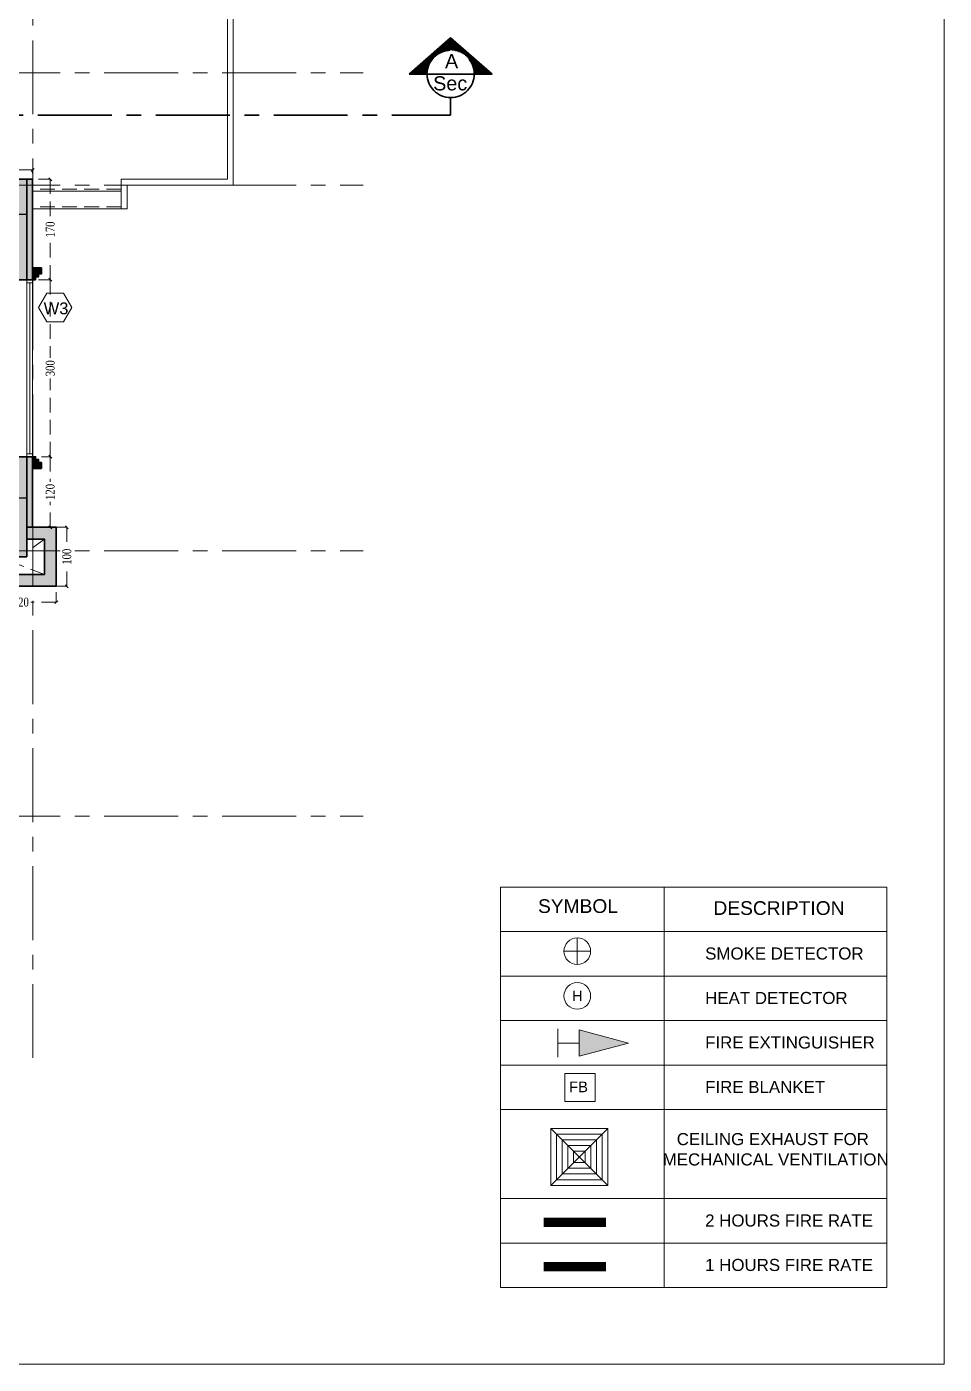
# Model space of a CAD drawing. Header units: inches. Extents: x -114 to 635, y -137 to 57.
# Drawn here: x 107.55 to 123.1, y -2.31 to 20.36 of the extents above; entities that cross this region are included whole.
import ezdxf
from ezdxf.enums import TextEntityAlignment as Align

# ---------------------------------------------------------------- set-up
doc = ezdxf.new("R2010")
doc.units = ezdxf.units.IN
doc.header["$MEASUREMENT"] = 0
doc.header["$PDMODE"] = 98
for name, pattern in [('( Hidden )', [0.375, 0.25, -0.125]), ('CENTER', [2, 1.25, -0.25, 0.25, -0.25]), ('CENTERX2', [4, 2.5, -0.5, 0.5, -0.5]), ('DASHED2', [0.375, 0.25, -0.125]), ('HIDDEN', [0.375, 0.25, -0.125]), ('VILLA AXIS$0$CENTER', [2, 1.25, -0.25, 0.25, -0.25])]:
    doc.linetypes.add(name, pattern=pattern)
doc.layers.get('0').update_dxf_attribs({"lineweight": 5})
doc.layers.get('Defpoints').update_dxf_attribs({"lineweight": 5})
for name, color, linetype, lineweight in [('A-SECTION LINE', 230, 'Continuous', 35), ('A-SECTION TAG', 230, 'Continuous', 5), ('ARCHES', 1, 'HIDDEN', 5), ('BORDER', 7, 'Continuous', 0), ('BORDER A2', 7, 'Continuous', 50), ('COLUMNS HATCH', 1, 'Continuous', 5), ('DETAILS DIMENSION', 15, 'Continuous', 5), ('dim', 1, 'Continuous', 9), ('E-AX', 9, '( Hidden )', 0), ('FIRE RATE', 244, 'Continuous', 0), ('HANDRAIL', 31, 'Continuous', 5), ('HATCH', 15, 'Continuous', 0), ('IN LINE', 7, 'Continuous', 0), ('PROPOSED COLUMNS', 6, 'Continuous', 30), ('STAIR', 1, 'Continuous', 5), ('TAG WINDOWS', 8, 'Continuous', 13), ('WALL PROPOSED', 7, 'Continuous', 30), ('WINDOWS', 5, 'Continuous', 5)]:
    doc.layers.add(name, color=color, linetype=linetype, lineweight=lineweight)
doc.layers.add('ALARM', color=7, linetype='Continuous', lineweight=5, true_color=0xff0f0f)
doc.layers.add('AXIES', color=7, linetype='CENTER', lineweight=0, true_color=0x949596)
doc.styles.add('Arial', font='arial.ttf')
doc.styles.add('ST', font='times.ttf', dxfattribs={"width": 0.8})
doc.styles.get("Standard").update_dxf_attribs({"font": 'arial.ttf'})
doc.dimstyles.new('RASH PLAN', dxfattribs={"dimtxt": 0.15, "dimasz": 0.05, "dimexe": 0, "dimexo": 0.1, "dimgap": 0.05, "dimtad": 0, "dimdec": 0, "dimlfac": 100, "dimzin": 0, "dimdsep": 46, "dimtxsty": 'ST', "dimblk": 'OBLIQUE', "dimcen": 0.09, "dimclrd": 200, "dimclre": 6, "dimclrt": 1, "dimadec": 0, "dimazin": 0, "dimtfac": 1, "dimtdec": 0, "dimtmove": 1, "dimatfit": 3, "dimldrblk": 'OBLIQUE', "dimfxl": 0, "dimtolj": 1, "dimtzin": 0, "dimlwd": -1, "dimlwe": -1, "dimarcsym": 0})

# ---------------------------------------------------------------- blocks, each defined once
blk = doc.blocks.new('FIRE EXTINGUISHER')
at = {"transparency": 33554559}
h = blk.add_hatch(color=256, dxfattribs=at)
h.dxf.hatch_style = 1
h.paths.add_polyline_path([(165310.7, -106760.4), (164960.7, -106666.6), (164960.7, -106854.2)])
for p, q in [((164810.7, -106860.4), (164810.7, -106660.4)), ((164960.7, -106854.2), (164960.7, -106666.6)), ((165310.7, -106760.4), (164960.7, -106666.6)), ((164810.7, -106760.4), (164960.7, -106760.4)), ((165310.7, -106760.4), (164960.7, -106854.2))]:
    blk.add_line(p, q)
blk = doc.blocks.new('A$Ca3c4ab37')
at = {"layer": 'ALARM', "lineweight": 0}
for p, q in [((-5245, 5476), (-5245, 5927)), ((-5019, 5702), (-5471, 5702))]:
    blk.add_line(p, q, dxfattribs=at)
at = {"layer": 'ALARM'}
for p, q in [((-4729, 2697), (-5692, 1733)), ((-5692, 2697), (-4729, 1733))]:
    blk.add_line(p, q, dxfattribs=at)
for points in [[(-4943, 3154), (-5458, 3154), (-5458, 3630), (-4943, 3630)], [(-5692, 2697), (-4729, 2697), (-4729, 1733), (-5692, 1733)], [(-5596, 2600), (-4825, 2600), (-4825, 1829), (-5596, 1829)], [(-5500, 2504), (-4921, 2504), (-4921, 1926), (-5500, 1926)], [(-5403, 2407), (-5018, 2407), (-5018, 2022), (-5403, 2022)], [(-5307, 2311), (-5114, 2311), (-5114, 2118), (-5307, 2118)]]:
    blk.add_lwpolyline(points, close=True, dxfattribs=at)
at = {"layer": 'ALARM', "lineweight": 0}
for centre in [(-5245, 5702), (-5245, 4944)]:
    blk.add_circle(centre, 226, dxfattribs=at)
at = {"layer": 'FIRE RATE', "color": 244, "lineweight": 0, "true_color": 0x991b1e, "const_width": 160}
blk.add_lwpolyline([(-4761, 1108), (-5817, 1108)], dxfattribs=at)
at = {"layer": 'FIRE RATE', "color": 177, "lineweight": 0, "true_color": 0x293189, "const_width": 160}
blk.add_lwpolyline([(-4761, 353), (-5817, 353)], dxfattribs=at)
at = {"layer": 'IN LINE'}
for p, q in [((-3774, 6789), (-3774, 0)), ((-6549, 6035), (0, 6035)), ((-6549, 5281), (0, 5281)), ((-6549, 4526), (0, 4526)), ((-6549, 3772), (0, 3772)), ((-6549, 3018), (0, 3018)), ((-6549, 1509), (0, 1509)), ((-6549, 754), (0, 754))]:
    blk.add_line(p, q, dxfattribs=at)
blk.add_lwpolyline([(-6549, 0), (-6549, 6789), (0, 6789), (0, 0)], close=True, dxfattribs=at)
at = {"layer": 'ALARM', "color": 242, "true_color": 0xcd2027, "xscale": 2.4, "yscale": 2.4, "zscale": 2.4}
blk.add_blockref('FIRE EXTINGUISHER', (-401121, 260371), dxfattribs=at)
at = {"layer": 'ALARM'}
blk.add_text('H', height=180, dxfattribs=at).set_placement((-5335, 4856))
at = {"layer": 'ALARM', "insert": (-5225, 3492), "char_height": 180, "width": 3328.88, "attachment_point": 2}
blk.add_mtext('FB', dxfattribs=at)
at = {"layer": 'BORDER'}
for s, p in [('CEILING EXHAUST FOR ', (-1891, 2415, 326)), ('MECHANICAL VENTILATION', (-1882, 2070, 326))]:
    blk.add_text(s, height=204.76, dxfattribs=at).set_placement(p, align=Align.CENTER)
at = {"layer": 'BORDER', "attachment_point": 1}
for s, width, gutter_width, insert, char_height in [('{\\fArial|b0|i0|c0|p34;\\C7;SYMBOL}', 3055.85, 1118, (-5911, 6583), 232.68), ('{\\fArial|b0|i0|c0|p34;\\C7;DESCRIPTION}', 6116.44, 1118, (-2937, 6550), 232.68), ('{\\C7;SMOKE DETECTOR}', 4587.33, 838, (-3078, 5766), 204.76), ('{\\C7;HEAT DETECTOR}', 4587.33, 838, (-3078, 5012), 204.76), ('{\\C7;FIRE EXTINGUISHER}', 4587.33, 838, (-3078, 4258), 204.76), ('{\\C7;FIRE BLANKET}', 4587.33, 838, (-3078, 3503), 204.76), ('{\\C7;2 HOURS FIRE RATE}', 4587.33, 838, (-3078, 1240), 204.76), ('{\\C7;1 HOURS FIRE RATE}', 4587.33, 838, (-3078, 486), 204.76)]:
    blk.add_mtext_dynamic_manual_height_columns(s, width=width, gutter_width=gutter_width, heights=[0], dxfattribs=dict(at, insert=insert, char_height=char_height))
blk = doc.blocks.new('_Oblique')
at = {"color": 0, "lineweight": -2}
blk.add_line((-0.5, -0.5), (0.5, 0.5), dxfattribs=at)
blk = doc.blocks.new('*D369')
at = {"layer": 'Defpoints', "color": 0, "transparency": 16777216}
for p in [(105.55, 17.937), (105.55, 17.779), (107.65, 17.779)]:
    blk.add_point(p, dxfattribs=at)
at = {"layer": 'DETAILS DIMENSION', "color": 6, "transparency": 16777216}
for p, q in [((105.55, 17.879), (105.55, 17.937)), ((107.65, 17.879), (107.65, 17.937))]:
    blk.add_line(p, q, dxfattribs=at)
at = {"layer": 'DETAILS DIMENSION', "color": 200, "linetype": 'DASHED2', "transparency": 16777216}
for p, q in [((105.55, 17.937), (106.422, 17.937)), ((107.65, 17.937), (106.778, 17.937))]:
    blk.add_line(p, q, dxfattribs=at)
at = {"layer": 'DETAILS DIMENSION', "color": 200, "transparency": 16777216, "xscale": 0.05, "yscale": 0.05, "zscale": 0.05, "rotation": 180}
blk.add_blockref('_Oblique', (105.55, 17.937), dxfattribs=at)
at = {"layer": 'DETAILS DIMENSION', "color": 200, "transparency": 16777216, "xscale": 0.05, "yscale": 0.05, "zscale": 0.05}
blk.add_blockref('_Oblique', (107.65, 17.937), dxfattribs=at)
at = {"layer": 'DETAILS DIMENSION', "color": 1, "transparency": 16777216, "insert": (106.6, 17.937), "char_height": 0.15, "attachment_point": 5, "style": 'ST'}
blk.add_mtext('\\A1;210', dxfattribs=at)
blk = doc.blocks.new('*D370')
at = {"layer": 'Defpoints', "color": 0, "transparency": 16777216}
for p in [(107.65, 17.779), (107.948, 17.779), (107.65, 16.075)]:
    blk.add_point(p, dxfattribs=at)
at = {"layer": 'DETAILS DIMENSION', "color": 6, "transparency": 16777216}
for p, q in [((107.75, 17.779), (107.948, 17.779)), ((107.75, 16.075), (107.948, 16.075))]:
    blk.add_line(p, q, dxfattribs=at)
at = {"layer": 'DETAILS DIMENSION', "color": 200, "linetype": 'DASHED2', "transparency": 16777216}
for p, q in [((107.948, 17.779), (107.948, 17.096)), ((107.948, 16.075), (107.948, 16.758))]:
    blk.add_line(p, q, dxfattribs=at)
at = {"layer": 'DETAILS DIMENSION', "color": 200, "transparency": 16777216, "xscale": 0.05, "yscale": 0.05, "zscale": 0.05}
for p, rotation in [((107.948, 17.779), 90), ((107.948, 16.075), 270)]:
    blk.add_blockref('_Oblique', p, dxfattribs=dict(at, rotation=rotation))
at = {"layer": 'DETAILS DIMENSION', "color": 1, "transparency": 16777216, "insert": (107.948, 16.927), "char_height": 0.15, "attachment_point": 5, "rotation": 90, "style": 'ST'}
blk.add_mtext('\\A1;170', dxfattribs=at)
blk = doc.blocks.new('*D371')
at = {"layer": 'Defpoints', "color": 0, "transparency": 16777216}
for p in [(107.65, 16.075), (107.7, 13.076), (107.948, 13.076)]:
    blk.add_point(p, dxfattribs=at)
at = {"layer": 'DETAILS DIMENSION', "color": 6, "transparency": 16777216}
for p, q in [((107.75, 16.075), (107.948, 16.075)), ((107.8, 13.076), (107.948, 13.076))]:
    blk.add_line(p, q, dxfattribs=at)
at = {"layer": 'DETAILS DIMENSION', "color": 200, "linetype": 'DASHED2', "transparency": 16777216}
for p, q in [((107.948, 16.075), (107.948, 14.751)), ((107.948, 13.076), (107.948, 14.399))]:
    blk.add_line(p, q, dxfattribs=at)
at = {"layer": 'DETAILS DIMENSION', "color": 200, "transparency": 16777216, "xscale": 0.05, "yscale": 0.05, "zscale": 0.05}
for p, rotation in [((107.948, 16.075), 90), ((107.948, 13.076), 270)]:
    blk.add_blockref('_Oblique', p, dxfattribs=dict(at, rotation=rotation))
at = {"layer": 'DETAILS DIMENSION', "color": 1, "transparency": 16777216, "insert": (107.948, 14.575), "char_height": 0.15, "attachment_point": 5, "rotation": 90, "style": 'ST'}
blk.add_mtext('\\A1;300', dxfattribs=at)
blk = doc.blocks.new('*D372')
at = {"layer": 'Defpoints', "color": 0, "transparency": 16777216}
for p in [(107.7, 13.076), (107.65, 11.88), (107.948, 11.88)]:
    blk.add_point(p, dxfattribs=at)
at = {"layer": 'DETAILS DIMENSION', "color": 6, "transparency": 16777216}
for p, q in [((107.8, 13.076), (107.948, 13.076)), ((107.75, 11.88), (107.948, 11.88))]:
    blk.add_line(p, q, dxfattribs=at)
at = {"layer": 'DETAILS DIMENSION', "color": 200, "linetype": 'DASHED2', "transparency": 16777216}
for p, q in [((107.948, 13.076), (107.948, 12.647)), ((107.948, 11.88), (107.948, 12.308))]:
    blk.add_line(p, q, dxfattribs=at)
at = {"layer": 'DETAILS DIMENSION', "color": 200, "transparency": 16777216, "xscale": 0.05, "yscale": 0.05, "zscale": 0.05}
for p, rotation in [((107.948, 13.076), 90), ((107.948, 11.88), 270)]:
    blk.add_blockref('_Oblique', p, dxfattribs=dict(at, rotation=rotation))
at = {"layer": 'DETAILS DIMENSION', "color": 1, "transparency": 16777216, "insert": (107.948, 12.478), "char_height": 0.15, "attachment_point": 5, "rotation": 90, "style": 'ST'}
blk.add_mtext('\\A1;120', dxfattribs=at)
blk = doc.blocks.new('*D373')
at = {"layer": 'Defpoints', "color": 0, "transparency": 16777216}
for p in [(107.65, 11.88), (107.688, 10.88), (108.23, 10.88)]:
    blk.add_point(p, dxfattribs=at)
at = {"layer": 'DETAILS DIMENSION', "color": 6, "transparency": 16777216}
for p, q in [((107.75, 11.88), (108.23, 11.88)), ((107.788, 10.88), (108.23, 10.88))]:
    blk.add_line(p, q, dxfattribs=at)
at = {"layer": 'DETAILS DIMENSION', "color": 200, "linetype": 'DASHED2', "transparency": 16777216}
for p, q in [((108.23, 11.88), (108.23, 11.549)), ((108.23, 10.88), (108.23, 11.21))]:
    blk.add_line(p, q, dxfattribs=at)
at = {"layer": 'DETAILS DIMENSION', "color": 200, "transparency": 16777216, "xscale": 0.05, "yscale": 0.05, "zscale": 0.05}
for p, rotation in [((108.23, 11.88), 90), ((108.23, 10.88), 270)]:
    blk.add_blockref('_Oblique', p, dxfattribs=dict(at, rotation=rotation))
at = {"layer": 'DETAILS DIMENSION', "color": 1, "transparency": 16777216, "insert": (108.23, 11.38), "char_height": 0.15, "attachment_point": 5, "rotation": 90, "style": 'ST'}
blk.add_mtext('\\A1;100', dxfattribs=at)
blk = doc.blocks.new('*D374')
at = {"layer": 'Defpoints', "color": 0, "transparency": 16777216}
for p in [(106.85, 10.93), (108.05, 10.88), (106.85, 10.61)]:
    blk.add_point(p, dxfattribs=at)
at = {"layer": 'DETAILS DIMENSION', "color": 6, "transparency": 16777216}
for p, q in [((106.85, 10.83), (106.85, 10.61)), ((108.05, 10.78), (108.05, 10.61))]:
    blk.add_line(p, q, dxfattribs=at)
at = {"layer": 'DETAILS DIMENSION', "color": 200, "linetype": 'DASHED2', "transparency": 16777216}
for p, q in [((106.85, 10.61), (107.281, 10.61)), ((108.05, 10.61), (107.62, 10.61))]:
    blk.add_line(p, q, dxfattribs=at)
at = {"layer": 'DETAILS DIMENSION', "color": 200, "transparency": 16777216, "xscale": 0.05, "yscale": 0.05, "zscale": 0.05, "rotation": 180}
blk.add_blockref('_Oblique', (106.85, 10.61), dxfattribs=at)
at = {"layer": 'DETAILS DIMENSION', "color": 200, "transparency": 16777216, "xscale": 0.05, "yscale": 0.05, "zscale": 0.05}
blk.add_blockref('_Oblique', (108.05, 10.61), dxfattribs=at)
at = {"layer": 'DETAILS DIMENSION', "color": 1, "transparency": 16777216, "insert": (107.45, 10.61), "char_height": 0.15, "attachment_point": 5, "style": 'ST'}
blk.add_mtext('\\A1;120', dxfattribs=at)
blk = doc.blocks.new('DASLASDLASLDASLASDLASLQWELQWELQWELQWELQ')
at = {"layer": 'AXIES', "linetype": 'CENTERX2', "ltscale": 0.5}
for p, q in [((47.079, -610.174), (47.079, -592.278)), ((20.293, -593.472), (52.683, -593.472)), ((20.293, -595.378), (52.683, -595.378)), ((20.293, -601.577), (52.683, -601.577)), ((20.293, -606.077), (52.683, -606.077))]:
    blk.add_line(p, q, dxfattribs=at)
blk = doc.blocks.new('QEWQWQWASDASDASADAAS')
at = {"layer": 'COLUMNS HATCH', "ltscale": 300}
for points in [[(169.623, -492.458), (169.823, -492.458), (169.823, -493.058), (169.623, -493.058)], [(169.623, -497.857), (169.823, -497.857), (169.823, -498.857), (169.623, -498.857)]]:
    blk.add_hatch(color=256, dxfattribs=at).paths.add_polyline_path(points)
at = {"layer": 'PROPOSED COLUMNS'}
for points in [[(169.623, -492.458), (169.823, -492.458), (169.823, -493.058), (169.623, -493.058)], [(169.623, -497.857), (169.823, -497.857), (169.823, -498.857), (169.623, -498.857)]]:
    blk.add_lwpolyline(points, close=True, dxfattribs=at)

msp = doc.modelspace()

# ---------------------------------------------------------------- hatches: boundary and pattern name
at = {"layer": 'HATCH'}
h = msp.add_hatch(dxfattribs=at)
h.set_pattern_fill('ANSI37', color=256, scale=0.125165, angle=2025, style=0)
h.set_pattern_definition([(270, (170.76216, 34.287666), (0.015645583, -1e-16), []), (360, (170.76216, 34.287666), (1e-16, 0.015645583), [])])
h.paths.add_polyline_path([(114.736, 20.178), (114.03, 19.56), (114.335, 19.56, -0.002362), (114.335, 19.564, -1), (115.136, 19.564, -0.002362), (115.136, 19.56), (115.441, 19.56)])
at = {"layer": 'HATCH', "true_color": 0x939598}
h = msp.add_hatch(color=252, dxfattribs=at)
h.dxf.hatch_style = 1
h.paths.add_polyline_path([(107.55, 17.779), (105.55, 17.779), (105.55, 19.28), (105.35, 19.28), (105.35, 17.779), (103.847, 17.779), (103.847, 17.579), (107.35, 17.579), (107.35, 16.075), (107.55, 16.075)])
h = msp.add_hatch(color=252, dxfattribs=at)
h.dxf.hatch_style = 1
h.paths.add_polyline_path([(107.65, 17.779), (107.55, 17.779), (107.55, 16.075), (107.65, 16.075)])
h = msp.add_hatch(color=252, dxfattribs=at)
h.dxf.hatch_style = 1
h.paths.add_polyline_path([(107.8, 16.275), (107.65, 16.275), (107.65, 16.075), (107.7, 16.075), (107.7, 16.125), (107.75, 16.125), (107.75, 16.175), (107.8, 16.175)])
h = msp.add_hatch(color=252, dxfattribs=at)
h.dxf.hatch_style = 1
h.paths.add_polyline_path([(107.55, 13.076), (107.35, 13.076), (107.35, 11.58), (106.55, 11.58), (106.55, 11.38), (107.55, 11.38)])
h = msp.add_hatch(color=252, dxfattribs=at)
h.dxf.hatch_style = 1
h.paths.add_polyline_path([(107.65, 13.076), (107.55, 13.076), (107.55, 11.88), (107.65, 11.88)])
h = msp.add_hatch(color=252, dxfattribs=at)
h.dxf.hatch_style = 1
h.paths.add_polyline_path([(107.8, 12.976), (107.75, 12.976), (107.75, 13.026), (107.7, 13.026), (107.7, 13.076), (107.65, 13.076), (107.65, 12.876), (107.8, 12.876)])
h = msp.add_hatch(color=252, dxfattribs=at)
h.dxf.hatch_style = 1
h.paths.add_polyline_path([(108.05, 11.88), (107.55, 11.88), (107.55, 11.68), (107.85, 11.68), (107.85, 11.08), (107.05, 11.08), (107.05, 11.38), (106.85, 11.38), (106.85, 10.93), (106.9, 10.93), (106.9, 10.88), (106.95, 10.88), (106.95, 10.83), (107.05, 10.83), (107.05, 10.88), (108.05, 10.88)])

# ---------------------------------------------------------------- linework, layer by layer
at = {"layer": 'A-SECTION LINE', "linetype": 'VILLA AXIS$0$CENTER'}
msp.add_line((114.736, 18.864), (114.736, 19.164), dxfattribs=at)
at = {"layer": 'A-SECTION LINE', "linetype": 'VILLA AXIS$0$CENTER', "ltscale": 1.5}
msp.add_lwpolyline([(114.736, 20.178), (114.03, 19.56), (115.441, 19.56)], close=True, dxfattribs=at)
at = {"layer": 'A-SECTION LINE', "linetype": 'VILLA AXIS$0$CENTER'}
msp.add_lwpolyline([(83.74, 18.864), (114.736, 18.864)], dxfattribs=at)
at = {"layer": 'A-SECTION LINE', "linetype": 'VILLA AXIS$0$CENTER', "ltscale": 1.5}
msp.add_circle((114.736, 19.564), 0.401, dxfattribs=at)
at = {"layer": 'ARCHES'}
for p, q in [((107.85, 11.68), (107.55, 11.455)), ((107.85, 11.08), (107.05, 11.38))]:
    msp.add_line(p, q, dxfattribs=at)
at = {"layer": 'BORDER A2', "lineweight": 5}
msp.add_lwpolyline([(77.503, -2.308), (123.103, -2.308), (123.103, 37.892), (77.503, 37.892)], close=True, dxfattribs=at)
at = {"layer": 'HANDRAIL', "flags": 128}
for points in [[(111.051, 17.679), (111.051, 23.88)], [(110.951, 23.78), (110.951, 17.779)], [(109.15, 17.779), (109.25, 17.779)], [(109.15, 17.779), (109.15, 17.279)], [(110.951, 17.779), (109.25, 17.779)], [(109.25, 17.279), (109.25, 17.679)], [(109.25, 17.679), (111.051, 17.679)], [(109.15, 17.279), (109.25, 17.279)]]:
    msp.add_lwpolyline(points, dxfattribs=at)
at = {"layer": 'STAIR', "linetype": '( Hidden )'}
for p, q in [((109.15, 17.609), (107.65, 17.609)), ((109.15, 17.309), (107.65, 17.309))]:
    msp.add_line(p, q, dxfattribs=at)
at = {"layer": 'STAIR', "linetype": 'Continuous'}
for p, q in [((109.15, 17.579), (107.65, 17.579)), ((109.15, 17.279), (107.65, 17.279))]:
    msp.add_line(p, q, dxfattribs=at)
at = {"layer": 'TAG WINDOWS'}
msp.add_lwpolyline([(108.315, 15.604), (108.174, 15.849), (107.892, 15.849), (107.751, 15.604), (107.892, 15.36), (108.174, 15.36)], close=True, dxfattribs=at)
at = {"layer": 'WALL PROPOSED', "linetype": 'Continuous', "lineweight": 35}
for p, q in [((107.65, 16.075), (107.35, 16.075)), ((107.65, 13.076), (107.35, 13.076))]:
    msp.add_line(p, q, dxfattribs=at)
at = {"layer": 'WALL PROPOSED', "linetype": 'Continuous', "lineweight": 35, "flags": 128}
for points in [[(107.65, 17.779), (105.55, 17.779)], [(107.55, 16.075), (107.55, 17.779)], [(107.65, 16.075), (107.65, 17.779)], [(107.65, 16.075), (107.7, 16.075), (107.7, 16.125), (107.75, 16.125), (107.75, 16.175), (107.8, 16.175), (107.8, 16.275), (107.65, 16.275)], [(107.55, 11.38), (107.55, 13.076)], [(107.65, 11.88), (107.65, 13.076)], [(107.65, 13.076), (107.7, 13.076), (107.7, 13.026), (107.75, 13.026), (107.75, 12.976), (107.8, 12.976), (107.8, 12.876), (107.65, 12.876)], [(108.05, 10.88), (108.05, 11.88), (107.55, 11.88)], [(107.85, 11.08), (107.85, 11.68), (107.55, 11.68)], [(106.55, 11.38), (107.55, 11.38)], [(107.05, 11.38), (107.05, 11.08), (107.85, 11.08)], [(107.05, 10.88), (108.05, 10.88)]]:
    msp.add_lwpolyline(points, dxfattribs=at)
at = {"layer": 'WINDOWS'}
for p, q in [((107.55, 16.075), (107.55, 13.076)), ((107.65, 16.025), (107.55, 16.025)), ((107.6, 16.025), (107.6, 13.126)), ((107.65, 16.075), (107.65, 13.076)), ((107.65, 13.126), (107.55, 13.126))]:
    msp.add_line(p, q, dxfattribs=at)

# ---------------------------------------------------------------- block references
at = {"layer": 'dim', "xscale": 0.001, "yscale": 0.001, "zscale": 0.001}
msp.add_blockref('A$Ca3c4ab37', (122.128, -1.009), dxfattribs=at)
at = {"layer": 'E-AX'}
msp.add_blockref('DASLASDLASLDASLASDLASLQWELQWELQWELQWELQ', (60.572, 613.057), dxfattribs=at)
at = {"layer": 'PROPOSED COLUMNS'}
msp.add_blockref('QEWQWQWASDASDASADAAS', (-62.272, 510.237), dxfattribs=at)

# ---------------------------------------------------------------- texts
at = {"layer": 'A-SECTION TAG', "style": 'Arial'}
for s, p in [('A', (114.64, 19.66)), ('Sec', (114.439, 19.285, 0))]:
    msp.add_text(s, height=0.24, dxfattribs=at).set_placement(p)
at = {"layer": 'TAG WINDOWS', "style": 'Arial'}
msp.add_text('W3', height=0.2, dxfattribs=at).set_placement((107.837, 15.49))

# ---------------------------------------------------------------- dimensions: what is measured, and where the dimension line sits
at = {"layer": 'DETAILS DIMENSION'}
for base, p1, p2, picture, middle in [((105.55, 17.937), (107.65, 17.779), (105.55, 17.779), '*D369', (106.6, 17.937)), ((106.85, 10.61), (108.05, 10.88), (106.85, 10.93), '*D374', (107.45, 10.61))]:
    dim = msp.add_linear_dim(base=base, p1=p1, p2=p2, dimstyle='RASH PLAN', dxfattribs=at)
    dim.commit()
    dim.dimension.update_dxf_attribs({"geometry": picture, "text_midpoint": middle})
for base, p1, p2, picture, middle in [((107.948, 17.779), (107.65, 16.075), (107.65, 17.779), '*D370', (107.948, 16.927)), ((107.948, 13.076), (107.65, 16.075), (107.7, 13.076), '*D371', (107.948, 14.575)), ((107.948, 11.88), (107.7, 13.076), (107.65, 11.88), '*D372', (107.948, 12.478)), ((108.23, 10.88), (107.65, 11.88), (107.688, 10.88), '*D373', (108.23, 11.38))]:
    dim = msp.add_linear_dim(base=base, p1=p1, p2=p2, angle=90, dimstyle='RASH PLAN', dxfattribs=at)
    dim.commit()
    dim.dimension.update_dxf_attribs({"geometry": picture, "text_midpoint": middle})

doc.saveas('drawing.dxf')
